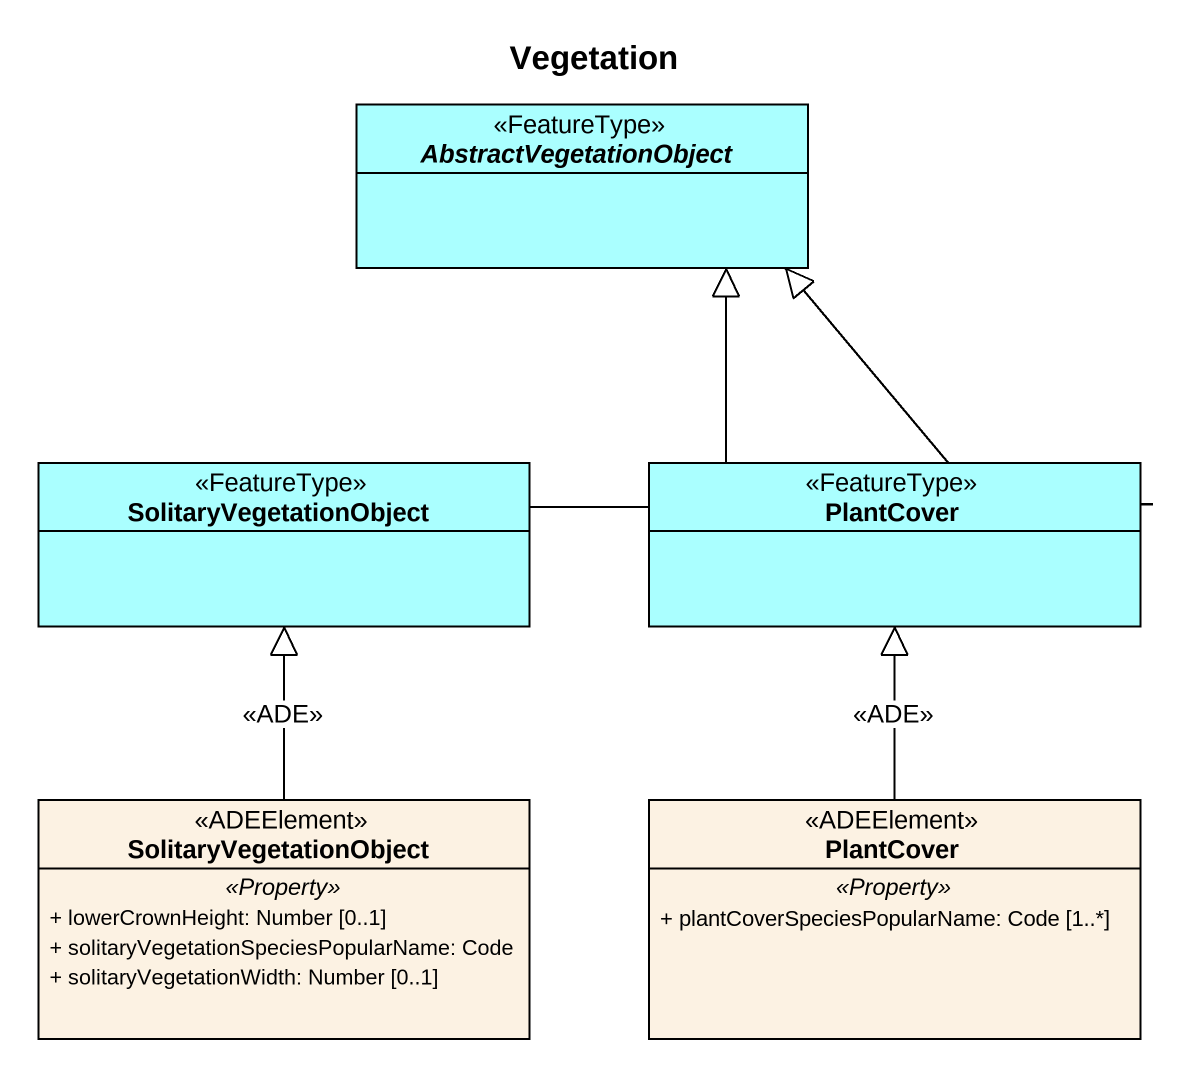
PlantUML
@startuml
title Vegetation
hide circle
hide empty members
skinparam classAttributeIconSize 0
abstract class AbstractVegetationObject <<FeatureType>> #AAFFFF
class SolitaryVegetationObject <<FeatureType>> #AAFFFF
class PlantCover <<FeatureType>> #AAFFFF
class "SolitaryVegetationObject" as SolitaryVegetationObject_2 <<ADEElement>> {
  .. <<Property>> ..
  + lowerCrownHeight: Number [0..1]
  + solitaryVegetationSpeciesPopularName: Code
  + solitaryVegetationWidth: Number [0..1]
}
class "PlantCover" as PlantCover_2 <<ADEElement>> {
  .. <<Property>> ..
  + plantCoverSpeciesPopularName: Code [1..*]
}
SolitaryVegetationObject -up-|> AbstractVegetationObject
PlantCover -up-|> AbstractVegetationObject
SolitaryVegetationObject_2 -up-|> SolitaryVegetationObject : <<ADE>>
PlantCover_2 -up-|> PlantCover : <<ADE>>
@enduml
